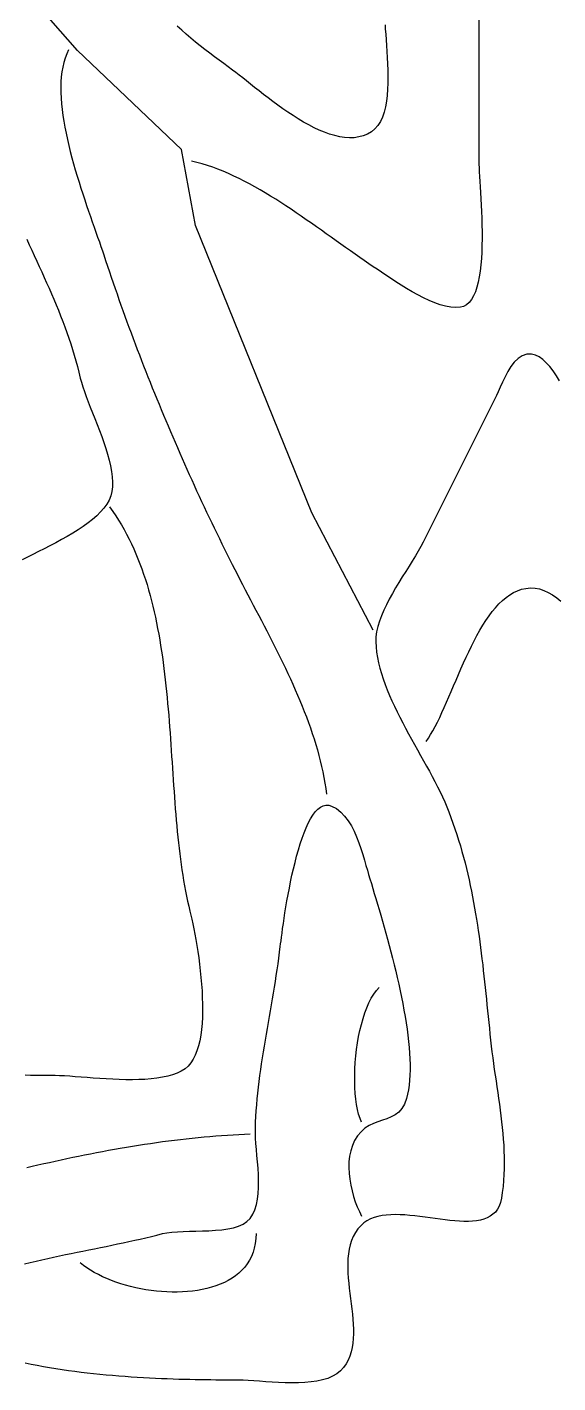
# Model space of a CAD drawing. Header units: millimetres. Extents: x 11 to 803, y 3 to 1113.
# Drawn here: x 315.4 to 406, y 726.4 to 957.8 of the extents above; entities that cross this region are included whole.
import ezdxf

# ---------------------------------------------------------------- set-up
doc = ezdxf.new("R2010")
doc.units = ezdxf.units.MM
doc.layers.add('0_0_0', color=3, linetype='Continuous')

msp = doc.modelspace()

# ---------------------------------------------------------------- linework, layer by layer
at = {"layer": '0_0_0'}
for points in [[(374.52, 854.92), (364.02, 874.92), (344.2, 923.92), (341.78, 936.91), (324.07, 953.8), (310.71, 968.92), (290.53, 995.92), (285.39, 1006.86), (293.52, 1014.21), (323.52, 1025.92)], [(392.52, 1017.92), (392.52, 934.92), (392.53, 934.41), (392.56, 933.81), (392.59, 933.11), (392.64, 932.33), (392.69, 931.47), (392.75, 930.55), (392.81, 929.56), (392.87, 928.52), (392.93, 927.44), (392.98, 926.33), (393.02, 925.19), (393.06, 924.04), (393.07, 922.87), (393.08, 921.71), (393.06, 920.55), (393.02, 919.41), (392.96, 918.3), (392.87, 917.22), (392.75, 916.18), (392.6, 915.19), (392.42, 914.26), (392.2, 913.4), (391.93, 912.62), (391.63, 911.92), (391.28, 911.32), (390.88, 910.81), (390.43, 910.42), (389.93, 910.14), (389.38, 909.99), (388.58, 909.94), (387.73, 910.01), (386.85, 910.17), (385.93, 910.42), (384.99, 910.75), (384.03, 911.15), (383.06, 911.61), (382.09, 912.11), (381.13, 912.65), (380.18, 913.21), (379.25, 913.78), (378.35, 914.36), (377.48, 914.93), (376.66, 915.49), (375.89, 916.01), (375.17, 916.49), (374.52, 916.92), (373.76, 917.43), (372.98, 917.95), (372.2, 918.49), (371.4, 919.04), (370.6, 919.6), (369.79, 920.17), (368.98, 920.75), (368.16, 921.34), (367.33, 921.93), (366.49, 922.53), (365.65, 923.13), (364.8, 923.73), (363.95, 924.33), (363.09, 924.93), (362.23, 925.53), (361.36, 926.12), (360.49, 926.71), (359.62, 927.29), (358.74, 927.86), (357.86, 928.42), (356.97, 928.97), (356.08, 929.51), (355.19, 930.04), (354.3, 930.54), (353.4, 931.04), (352.51, 931.51), (351.61, 931.96), (350.71, 932.39), (349.81, 932.8), (348.91, 933.19), (348.01, 933.55), (347.11, 933.88), (346.21, 934.19), (345.32, 934.46), (344.42, 934.7), (343.52, 934.92)], [(376.54, 958.21), (376.57, 957.43), (376.63, 956.57), (376.69, 955.65), (376.76, 954.68), (376.83, 953.66), (376.9, 952.61), (376.96, 951.53), (377, 950.44), (377.01, 949.35), (377.01, 948.26), (376.96, 947.19), (376.88, 946.15), (376.76, 945.14), (376.59, 944.18), (376.36, 943.27), (376.07, 942.44), (375.72, 941.67), (375.29, 941), (374.79, 940.42), (374.21, 939.94), (373.51, 939.55), (372.79, 939.25), (372.04, 939.05), (371.26, 938.93), (370.45, 938.9), (369.63, 938.96), (368.79, 939.08), (367.93, 939.28), (367.06, 939.53), (366.18, 939.85), (365.29, 940.22), (364.4, 940.64), (363.5, 941.1), (362.61, 941.6), (361.72, 942.13), (360.83, 942.69), (359.95, 943.27), (359.09, 943.87), (358.24, 944.48), (357.4, 945.09), (356.58, 945.71), (355.79, 946.32), (355.02, 946.93), (354.27, 947.51), (353.56, 948.08), (352.88, 948.63), (352.23, 949.14), (351.62, 949.62), (351.05, 950.06), (350.52, 950.46), (349.76, 951.01), (348.99, 951.58), (348.2, 952.16), (347.4, 952.75), (346.6, 953.35), (345.79, 953.97), (344.98, 954.6), (344.18, 955.25), (343.38, 955.9), (342.59, 956.58), (341.82, 957.26), (341.06, 957.96)], [(322.52, 953.92), (322.2, 953.24), (321.93, 952.52), (321.71, 951.77), (321.52, 950.98), (321.38, 950.17), (321.28, 949.32), (321.22, 948.45), (321.19, 947.55), (321.2, 946.62), (321.25, 945.68), (321.32, 944.71), (321.42, 943.73), (321.55, 942.74), (321.71, 941.73), (321.89, 940.71), (322.09, 939.68), (322.31, 938.64), (322.56, 937.6), (322.81, 936.55), (323.09, 935.51), (323.37, 934.46), (323.67, 933.42), (323.98, 932.39), (324.3, 931.36), (324.62, 930.34), (324.94, 929.34), (325.27, 928.34), (325.6, 927.37), (325.93, 926.41), (326.25, 925.47), (326.57, 924.55), (326.89, 923.66), (327.19, 922.79), (327.48, 921.95), (327.77, 921.14), (328.04, 920.36), (328.29, 919.62), (328.52, 918.92), (328.84, 917.96), (329.16, 917.01), (329.48, 916.06), (329.8, 915.11), (330.13, 914.16), (330.46, 913.21), (330.79, 912.26), (331.12, 911.31), (331.46, 910.36), (331.8, 909.42), (332.14, 908.47), (332.48, 907.52), (332.83, 906.58), (333.18, 905.64), (333.53, 904.69), (333.88, 903.75), (334.24, 902.81), (334.6, 901.87), (334.96, 900.93), (335.33, 900), (335.69, 899.06), (336.06, 898.12), (336.44, 897.19), (336.81, 896.25), (337.19, 895.32), (337.57, 894.39), (337.95, 893.45), (338.33, 892.52), (338.72, 891.59), (339.11, 890.67), (339.5, 889.74), (339.89, 888.81), (340.29, 887.89), (340.68, 886.96), (341.09, 886.04), (341.49, 885.12), (341.89, 884.2), (342.3, 883.28), (342.71, 882.36), (343.12, 881.44), (343.54, 880.52), (343.95, 879.61), (344.37, 878.69), (344.79, 877.78), (345.22, 876.87), (345.64, 875.96), (346.07, 875.05), (346.5, 874.14), (346.94, 873.23), (347.37, 872.33), (347.81, 871.42), (348.25, 870.52), (348.69, 869.61), (349.13, 868.71), (349.58, 867.81), (350.02, 866.92), (350.45, 866.07), (350.88, 865.23), (351.32, 864.38), (351.76, 863.52), (352.21, 862.66), (352.66, 861.8), (353.11, 860.93), (353.57, 860.06), (354.03, 859.18), (354.5, 858.3), (354.96, 857.42), (355.43, 856.53), (355.89, 855.64), (356.35, 854.75), (356.82, 853.85), (357.28, 852.95), (357.73, 852.05), (358.19, 851.15), (358.63, 850.24), (359.08, 849.33), (359.52, 848.41), (359.95, 847.5), (360.37, 846.58), (360.79, 845.66), (361.2, 844.73), (361.6, 843.81), (361.99, 842.88), (362.37, 841.95), (362.74, 841.02), (363.1, 840.09), (363.45, 839.15), (363.78, 838.22), (364.1, 837.28), (364.4, 836.34), (364.69, 835.4), (364.97, 834.46), (365.23, 833.52), (365.47, 832.58), (365.69, 831.64), (365.9, 830.69), (366.08, 829.75), (366.25, 828.81), (366.4, 827.86), (366.52, 826.92)], [(315.37, 921.59), (315.8, 920.66), (316.23, 919.74), (316.66, 918.81), (317.09, 917.88), (317.52, 916.96), (317.94, 916.03), (318.36, 915.1), (318.78, 914.17), (319.2, 913.23), (319.6, 912.3), (320, 911.36), (320.4, 910.42), (320.78, 909.48), (321.16, 908.54), (321.53, 907.59), (321.89, 906.64), (322.24, 905.68), (322.57, 904.73), (322.89, 903.77), (323.2, 902.8), (323.5, 901.83), (323.78, 900.86), (324.04, 899.88), (324.29, 898.9), (324.52, 897.92), (324.7, 897.21), (324.94, 896.44), (325.21, 895.63), (325.52, 894.77), (325.87, 893.87), (326.23, 892.94), (326.61, 891.98), (327.01, 890.99), (327.4, 889.99), (327.79, 888.97), (328.17, 887.95), (328.54, 886.93), (328.88, 885.91), (329.19, 884.9), (329.46, 883.9), (329.68, 882.93), (329.86, 881.97), (329.97, 881.05), (330.02, 880.17), (330, 879.33), (329.9, 878.53), (329.72, 877.79), (329.44, 877.1), (329.05, 876.41), (328.56, 875.73), (327.98, 875.07), (327.33, 874.43), (326.62, 873.8), (325.84, 873.19), (325.01, 872.59), (324.13, 872.01), (323.22, 871.44), (322.27, 870.88), (321.31, 870.34), (320.33, 869.81), (319.35, 869.3), (318.37, 868.79), (317.4, 868.3), (316.44, 867.82), (315.51, 867.35), (314.62, 866.9)], [(406.3, 897.44), (405.76, 898.32), (405.2, 899.13), (404.63, 899.87), (404.04, 900.52), (403.44, 901.07), (402.81, 901.51), (402.18, 901.82), (401.52, 901.99), (400.69, 901.99), (399.92, 901.73), (399.22, 901.26), (398.58, 900.63), (398, 899.86), (397.47, 899.01), (397, 898.11), (396.57, 897.21), (396.18, 896.35), (395.83, 895.57), (395.52, 894.92), (383.02, 869.92), (382.63, 869.16), (382.18, 868.37), (381.69, 867.55), (381.17, 866.69), (380.62, 865.81), (380.05, 864.91), (379.47, 863.99), (378.9, 863.05), (378.33, 862.1), (377.78, 861.15), (377.25, 860.19), (376.75, 859.24), (376.3, 858.29), (375.9, 857.35), (375.55, 856.42), (375.28, 855.51), (375.08, 854.62), (374.96, 853.75), (374.94, 852.92), (374.99, 852.03), (375.09, 851.13), (375.23, 850.23), (375.42, 849.32), (375.64, 848.4), (375.91, 847.48), (376.21, 846.56), (376.54, 845.63), (376.9, 844.7), (377.28, 843.77), (377.69, 842.83), (378.13, 841.9), (378.58, 840.96), (379.05, 840.03), (379.53, 839.09), (380.02, 838.16), (380.53, 837.23), (381.03, 836.3), (381.55, 835.37), (382.06, 834.45), (382.57, 833.53), (383.08, 832.62), (383.59, 831.71), (384.08, 830.81), (384.56, 829.92), (385.03, 829.04), (385.48, 828.16), (385.91, 827.29), (386.32, 826.43), (386.71, 825.58), (387.07, 824.74), (387.4, 823.92), (387.76, 822.94), (388.11, 821.96), (388.45, 820.98), (388.77, 820.01), (389.07, 819.04), (389.37, 818.07), (389.65, 817.1), (389.91, 816.14), (390.17, 815.17), (390.41, 814.21), (390.64, 813.24), (390.86, 812.28), (391.07, 811.32), (391.27, 810.36), (391.46, 809.39), (391.64, 808.43), (391.81, 807.47), (391.98, 806.51), (392.13, 805.55), (392.28, 804.58), (392.43, 803.62), (392.57, 802.65), (392.7, 801.69), (392.82, 800.72), (392.95, 799.75), (393.06, 798.78), (393.18, 797.81), (393.29, 796.83), (393.4, 795.86), (393.5, 794.88), (393.61, 793.9), (393.71, 792.91), (393.81, 791.93), (393.91, 790.94), (394.01, 789.94), (394.12, 788.95), (394.22, 787.95), (394.32, 786.95), (394.43, 785.94), (394.54, 784.93), (394.65, 783.92), (394.77, 782.93), (394.89, 781.94), (395.03, 780.95), (395.17, 779.95), (395.31, 778.96), (395.46, 777.97), (395.6, 776.98), (395.75, 775.99), (395.9, 774.99), (396.04, 774), (396.17, 773), (396.3, 772.01), (396.42, 771.01), (396.52, 770.01), (396.62, 769.02), (396.7, 768.02), (396.77, 767.01), (396.81, 766.01), (396.84, 765.01), (396.85, 764), (396.84, 763), (396.8, 761.99), (396.74, 760.98), (396.65, 759.96), (396.53, 758.95), (396.38, 757.94), (396.22, 757.23), (395.99, 756.61), (395.7, 756.07), (395.35, 755.6), (394.94, 755.21), (394.48, 754.88), (393.96, 754.6), (393.4, 754.39), (392.79, 754.23), (392.14, 754.12), (391.46, 754.04), (390.74, 754.01), (389.99, 754.01), (389.22, 754.05), (388.42, 754.1), (387.6, 754.18), (386.77, 754.28), (385.92, 754.38), (385.07, 754.5), (384.2, 754.62), (383.34, 754.73), (382.47, 754.85), (381.61, 754.95), (380.76, 755.03), (379.92, 755.1), (379.1, 755.14), (378.29, 755.16), (377.5, 755.14), (376.74, 755.09), (376.01, 755), (375.31, 754.86), (374.65, 754.66), (374.02, 754.42), (373.44, 754.12), (372.9, 753.75), (372.42, 753.31), (371.9, 752.72), (371.46, 752.09), (371.09, 751.43), (370.8, 750.74), (370.56, 750.02), (370.38, 749.27), (370.26, 748.49), (370.18, 747.69), (370.15, 746.88), (370.15, 746.04), (370.18, 745.2), (370.24, 744.34), (370.32, 743.47), (370.41, 742.59), (370.52, 741.71), (370.63, 740.83), (370.74, 739.95), (370.85, 739.07), (370.95, 738.2), (371.03, 737.33), (371.09, 736.48), (371.13, 735.64), (371.13, 734.82), (371.1, 734.01), (371.03, 733.22), (370.91, 732.46), (370.74, 731.73), (370.51, 731.02), (370.22, 730.34), (369.86, 729.7), (369.43, 729.09), (368.92, 728.52), (368.3, 728), (367.58, 727.57), (366.76, 727.22), (365.87, 726.95), (364.9, 726.74), (363.89, 726.6), (362.82, 726.5), (361.73, 726.46), (360.61, 726.45), (359.48, 726.47), (358.36, 726.51), (357.24, 726.58), (356.16, 726.65), (355.11, 726.73), (354.11, 726.8), (353.17, 726.86), (352.31, 726.9), (351.52, 726.92), (350.8, 726.92), (350.04, 726.92), (349.27, 726.92), (348.46, 726.92), (347.64, 726.93), (346.79, 726.94), (345.93, 726.95), (345.04, 726.96), (344.13, 726.98), (343.21, 727), (342.27, 727.02), (341.31, 727.05), (340.34, 727.08), (339.35, 727.12), (338.35, 727.16), (337.34, 727.21), (336.32, 727.26), (335.29, 727.31), (334.25, 727.38), (333.2, 727.44), (332.15, 727.52), (331.08, 727.6), (330.02, 727.69), (328.95, 727.78), (327.87, 727.89), (326.8, 728), (325.72, 728.11), (324.64, 728.24), (323.57, 728.38), (322.49, 728.52), (321.42, 728.68), (320.35, 728.84), (319.29, 729.01), (318.23, 729.19), (317.18, 729.39), (316.14, 729.59), (315.11, 729.8)], [(329.52, 875.92), (330.05, 875.17), (330.57, 874.41), (331.06, 873.64), (331.53, 872.86), (331.98, 872.06), (332.42, 871.26), (332.84, 870.44), (333.24, 869.62), (333.63, 868.78), (334, 867.93), (334.36, 867.08), (334.69, 866.21), (335.02, 865.33), (335.33, 864.45), (335.62, 863.56), (335.91, 862.66), (336.18, 861.75), (336.43, 860.83), (336.68, 859.91), (336.91, 858.98), (337.13, 858.04), (337.34, 857.1), (337.54, 856.15), (337.72, 855.19), (337.9, 854.23), (338.07, 853.27), (338.23, 852.3), (338.38, 851.32), (338.53, 850.34), (338.66, 849.36), (338.79, 848.37), (338.91, 847.38), (339.02, 846.39), (339.13, 845.4), (339.24, 844.4), (339.33, 843.4), (339.42, 842.4), (339.51, 841.39), (339.6, 840.39), (339.68, 839.38), (339.75, 838.38), (339.83, 837.37), (339.9, 836.37), (339.97, 835.36), (340.04, 834.36), (340.11, 833.35), (340.17, 832.35), (340.24, 831.35), (340.31, 830.35), (340.37, 829.36), (340.44, 828.36), (340.51, 827.37), (340.58, 826.38), (340.66, 825.4), (340.73, 824.42), (340.81, 823.44), (340.89, 822.47), (340.98, 821.5), (341.07, 820.54), (341.17, 819.58), (341.27, 818.63), (341.37, 817.69), (341.49, 816.75), (341.61, 815.82), (341.73, 814.89), (341.86, 813.97), (342, 813.06), (342.15, 812.16), (342.31, 811.26), (342.47, 810.37), (342.65, 809.5), (342.83, 808.63), (343.03, 807.77), (343.23, 806.92), (343.39, 806.28), (343.55, 805.57), (343.72, 804.79), (343.89, 803.95), (344.06, 803.04), (344.23, 802.09), (344.4, 801.09), (344.56, 800.05), (344.72, 798.98), (344.86, 797.88), (344.99, 796.76), (345.11, 795.62), (345.21, 794.48), (345.29, 793.33), (345.34, 792.19), (345.37, 791.06), (345.37, 789.94), (345.35, 788.85), (345.29, 787.78), (345.2, 786.75), (345.07, 785.77), (344.9, 784.83), (344.68, 783.94), (344.43, 783.11), (344.13, 782.35), (343.78, 781.66), (343.38, 781.05), (342.92, 780.52), (342.39, 780.06), (341.76, 779.66), (341.06, 779.32), (340.28, 779.03), (339.44, 778.79), (338.54, 778.59), (337.59, 778.44), (336.59, 778.32), (335.56, 778.24), (334.49, 778.19), (333.4, 778.17), (332.29, 778.18), (331.17, 778.2), (330.05, 778.25), (328.93, 778.31), (327.83, 778.37), (326.74, 778.45), (325.68, 778.53), (324.65, 778.61), (323.65, 778.69), (322.71, 778.76), (321.81, 778.82), (320.98, 778.87), (320.22, 778.9), (319.52, 778.92), (318.66, 778.92), (317.78, 778.92), (316.9, 778.92), (316.01, 778.92), (315.1, 778.93)], [(383.52, 835.92), (383.91, 836.47), (384.3, 837.08), (384.69, 837.74), (385.07, 838.45), (385.46, 839.21), (385.85, 840), (386.23, 840.84), (386.62, 841.7), (387.02, 842.6), (387.41, 843.52), (387.82, 844.45), (388.22, 845.41), (388.63, 846.37), (389.05, 847.34), (389.48, 848.32), (389.91, 849.29), (390.35, 850.26), (390.8, 851.22), (391.26, 852.16), (391.73, 853.09), (392.21, 853.99), (392.71, 854.87), (393.22, 855.72), (393.74, 856.54), (394.27, 857.31), (394.82, 858.05), (395.38, 858.73), (395.96, 859.37), (396.56, 859.95), (397.17, 860.47), (397.8, 860.93), (398.46, 861.31), (399.13, 861.63), (399.82, 861.87), (400.53, 862.03), (401.32, 862.11), (402.11, 862.07), (402.88, 861.92), (403.63, 861.68), (404.37, 861.34), (405.1, 860.92), (405.81, 860.43), (406.5, 859.86)], [(315, 746.75), (315.99, 746.99), (316.98, 747.23), (317.98, 747.46), (318.98, 747.68), (319.97, 747.9), (320.97, 748.12), (321.97, 748.33), (322.97, 748.54), (323.97, 748.74), (324.96, 748.94), (325.96, 749.14), (326.95, 749.34), (327.94, 749.54), (328.93, 749.74), (329.91, 749.95), (330.89, 750.15), (331.86, 750.36), (332.83, 750.56), (333.8, 750.78), (334.76, 750.99), (335.71, 751.22), (336.65, 751.44), (337.59, 751.68), (338.52, 751.92), (339.28, 752.07), (340.14, 752.18), (341.08, 752.25), (342.09, 752.29), (343.15, 752.32), (344.25, 752.34), (345.36, 752.37), (346.48, 752.41), (347.58, 752.48), (348.65, 752.58), (349.68, 752.72), (350.64, 752.93), (351.51, 753.2), (352.29, 753.55), (352.96, 753.98), (353.5, 754.52), (353.95, 755.21), (354.3, 755.99), (354.57, 756.86), (354.76, 757.79), (354.87, 758.78), (354.93, 759.81), (354.94, 760.88), (354.91, 761.97), (354.85, 763.06), (354.76, 764.15), (354.67, 765.23), (354.58, 766.27), (354.49, 767.28), (354.43, 768.23), (354.39, 769.11), (354.39, 769.92), (354.43, 770.91), (354.48, 771.9), (354.54, 772.89), (354.62, 773.89), (354.71, 774.89), (354.81, 775.89), (354.93, 776.89), (355.05, 777.89), (355.18, 778.89), (355.31, 779.9), (355.46, 780.9), (355.61, 781.91), (355.77, 782.91), (355.93, 783.92), (356.1, 784.93), (356.27, 785.93), (356.44, 786.94), (356.61, 787.94), (356.79, 788.95), (356.96, 789.95), (357.14, 790.96), (357.31, 791.96), (357.48, 792.96), (357.64, 793.96), (357.81, 794.96), (357.96, 795.96), (358.12, 796.95), (358.26, 797.95), (358.4, 798.94), (358.53, 799.93), (358.65, 800.92), (358.7, 801.34), (358.77, 801.87), (358.85, 802.49), (358.94, 803.19), (359.05, 803.97), (359.17, 804.81), (359.3, 805.72), (359.45, 806.68), (359.61, 807.68), (359.79, 808.72), (359.98, 809.78), (360.19, 810.87), (360.41, 811.97), (360.64, 813.08), (360.89, 814.18), (361.16, 815.27), (361.44, 816.35), (361.73, 817.39), (362.04, 818.41), (362.36, 819.38), (362.7, 820.3), (363.05, 821.16), (363.42, 821.96), (363.8, 822.68), (364.2, 823.33), (364.61, 823.88), (365.04, 824.33), (365.49, 824.68), (365.94, 824.92), (366.42, 825.04), (366.91, 825.03), (367.41, 824.88), (368.23, 824.44), (368.97, 823.86), (369.63, 823.17), (370.23, 822.38), (370.77, 821.51), (371.25, 820.58), (371.67, 819.61), (372.06, 818.61), (372.4, 817.61), (372.71, 816.62), (373, 815.66), (373.26, 814.75), (373.51, 813.92), (373.72, 813.2), (373.95, 812.45), (374.19, 811.66), (374.43, 810.83), (374.69, 809.97), (374.96, 809.08), (375.23, 808.16), (375.51, 807.22), (375.79, 806.24), (376.08, 805.25), (376.37, 804.23), (376.65, 803.2), (376.94, 802.14), (377.23, 801.08), (377.51, 800), (377.79, 798.91), (378.07, 797.81), (378.34, 796.71), (378.6, 795.6), (378.85, 794.49), (379.09, 793.37), (379.32, 792.26), (379.54, 791.16), (379.74, 790.06), (379.93, 788.97), (380.11, 787.89), (380.27, 786.82), (380.4, 785.76), (380.52, 784.72), (380.62, 783.7), (380.7, 782.7), (380.75, 781.73), (380.78, 780.77), (380.79, 779.85), (380.76, 778.95), (380.71, 778.09), (380.63, 777.25), (380.52, 776.46), (380.38, 775.7), (380.21, 774.97), (379.86, 774.01), (379.4, 773.25), (378.86, 772.65), (378.23, 772.19), (377.55, 771.82), (376.83, 771.52), (376.08, 771.26), (375.31, 771), (374.55, 770.71), (373.8, 770.35), (373.08, 769.9), (372.42, 769.31), (371.82, 768.6), (371.33, 767.81), (370.95, 766.97), (370.67, 766.07), (370.48, 765.14), (370.37, 764.17), (370.34, 763.19), (370.39, 762.19), (370.5, 761.19), (370.67, 760.2), (370.89, 759.22), (371.15, 758.27), (371.45, 757.36), (371.79, 756.49), (372.15, 755.67), (372.52, 754.92)], [(372.52, 770.92), (372.26, 771.56), (372.02, 772.29), (371.83, 773.09), (371.66, 773.95), (371.53, 774.86), (371.43, 775.83), (371.37, 776.84), (371.34, 777.88), (371.34, 778.95), (371.37, 780.04), (371.44, 781.14), (371.54, 782.25), (371.66, 783.36), (371.82, 784.46), (372.01, 785.54), (372.23, 786.6), (372.48, 787.63), (372.76, 788.62), (373.07, 789.57), (373.41, 790.47), (373.78, 791.3), (374.17, 792.07), (374.6, 792.77), (375.05, 793.39), (375.52, 793.92)], [(315.37, 763.18), (316.33, 763.4), (317.3, 763.63), (318.28, 763.86), (319.26, 764.08), (320.24, 764.3), (321.24, 764.51), (322.23, 764.73), (323.23, 764.94), (324.24, 765.15), (325.24, 765.35), (326.26, 765.55), (327.27, 765.75), (328.29, 765.94), (329.31, 766.13), (330.33, 766.31), (331.35, 766.49), (332.38, 766.67), (333.4, 766.84), (334.43, 767), (335.45, 767.16), (336.48, 767.32), (337.5, 767.47), (338.52, 767.61), (339.55, 767.74), (340.57, 767.87), (341.59, 768), (342.6, 768.12), (343.62, 768.23), (344.63, 768.33), (345.63, 768.43), (346.64, 768.51), (347.64, 768.6), (348.63, 768.67), (349.62, 768.74), (350.6, 768.79), (351.58, 768.84), (352.56, 768.88), (353.52, 768.92)], [(354.52, 751.92), (354.48, 751.06), (354.38, 750.24), (354.21, 749.46), (353.99, 748.73), (353.71, 748.04), (353.38, 747.39), (353, 746.78), (352.57, 746.21), (352.09, 745.68), (351.57, 745.19), (351.01, 744.73), (350.41, 744.32), (349.78, 743.93), (349.11, 743.59), (348.4, 743.28), (347.67, 743), (346.92, 742.76), (346.14, 742.55), (345.33, 742.37), (344.51, 742.22), (343.67, 742.1), (342.81, 742.02), (341.95, 741.96), (341.07, 741.94), (340.18, 741.94), (339.29, 741.97), (338.4, 742.02), (337.5, 742.11), (336.61, 742.21), (335.72, 742.35), (334.84, 742.51), (333.97, 742.69), (333.11, 742.89), (332.26, 743.12), (331.43, 743.37), (330.61, 743.64), (329.82, 743.93), (329.05, 744.24), (328.31, 744.57), (327.6, 744.92), (326.91, 745.29), (326.26, 745.67), (325.64, 746.07), (325.06, 746.48), (324.52, 746.92)]]:
    msp.add_lwpolyline(points, dxfattribs=at)

doc.saveas('drawing.dxf')
